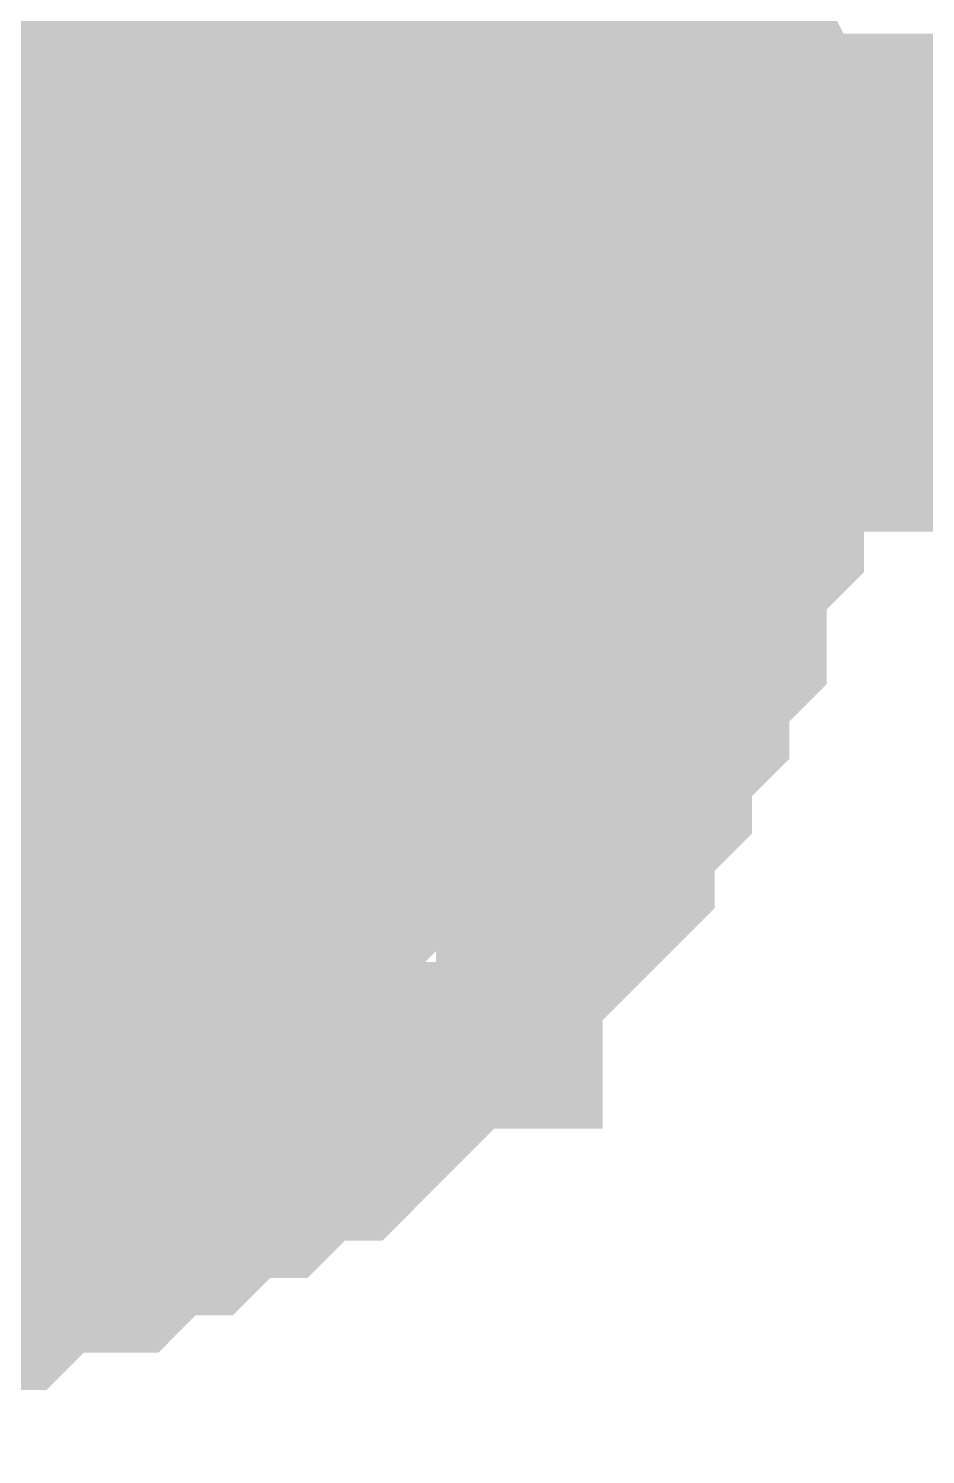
# Model space of a CAD drawing. Header units: inches. Extents: x 0 to 22.3, y 0 to 15.7.
# Drawn here: x 16.00649 to 16.02775, y 13.9714 to 14.00519 of the extents above; entities that cross this region are included whole.
import ezdxf

# ---------------------------------------------------------------- set-up
doc = ezdxf.new("R2010")
doc.units = ezdxf.units.IN
doc.header["$MEASUREMENT"] = 0
doc.layers.add('Sheet', color=255, linetype='Continuous')

msp = doc.modelspace()

# ---------------------------------------------------------------- linework, layer by layer
at = {"layer": 'Sheet'}
msp.add_lwpolyline([(15.99, 14, 0.02, 0.02, 1), (16.01, 14, 0.02, 0.02, 1)], format="xyseb", close=True, dxfattribs=at)
for points in [[(16.015969, 14.011543, 0.0118, 0.0118, 0), (16.016853, 14.010659, 0.0118, 0.0118, 0), (16.016853, 14.010659, 0.0118, 0.0118, 0), (16.017737, 14.009775, 0.0118, 0.0118, 0), (16.017737, 14.008891, 0.0118, 0.0118, 0), (16.018621, 14.008007, 0.0118, 0.0118, 0), (16.018621, 14.007123, 0.0118, 0.0118, 0), (16.019505, 14.006239, 0.0118, 0.0118, 0), (16.019505, 14.005355, 0.0118, 0.0118, 0), (16.019505, 14.004471, 0.0118, 0.0118, 0), (16.020389, 14.002703, 0.0118, 0.0118, 0), (16.020389, 14.001819, 0.0118, 0.0118, 0), (16.020389, 14.000935, 0.0118, 0.0118, 0), (16.020389, 14.000051, 0.0118, 0.0118, 0), (16.020389, 13.999167, 0.0118, 0.0118, 0)], [(16.015969, 14.011543, 0.0118, 0.0118, 0), (16.016853, 14.010659, 0.0118, 0.0118, 0), (16.016853, 14.010659, 0.0118, 0.0118, 0), (16.017737, 14.009775, 0.0118, 0.0118, 0), (16.017737, 14.008891, 0.0118, 0.0118, 0), (16.018621, 14.008007, 0.0118, 0.0118, 0), (16.018621, 14.007123, 0.0118, 0.0118, 0), (16.019505, 14.006239, 0.0118, 0.0118, 0), (16.019505, 14.005355, 0.0118, 0.0118, 0), (16.019505, 14.004471, 0.0118, 0.0118, 0), (16.020389, 14.002703, 0.0118, 0.0118, 0), (16.020389, 14.001819, 0.0118, 0.0118, 0), (16.020389, 14.000935, 0.0118, 0.0118, 0), (16.020389, 14.000051, 0.0118, 0.0118, 0), (16.020389, 13.999167, 0.0118, 0.0118, 0)], [(16.015969, 14.011543, 0.0118, 0.0118, 0), (16.016853, 14.010659, 0.0118, 0.0118, 0), (16.016853, 14.010659, 0.0118, 0.0118, 0), (16.017737, 14.009775, 0.0118, 0.0118, 0), (16.017737, 14.008891, 0.0118, 0.0118, 0), (16.018621, 14.008007, 0.0118, 0.0118, 0), (16.018621, 14.007123, 0.0118, 0.0118, 0), (16.019505, 14.006239, 0.0118, 0.0118, 0), (16.019505, 14.005355, 0.0118, 0.0118, 0), (16.019505, 14.004471, 0.0118, 0.0118, 0), (16.020389, 14.002703, 0.0118, 0.0118, 0), (16.020389, 14.001819, 0.0118, 0.0118, 0), (16.020389, 14.000935, 0.0118, 0.0118, 0), (16.020389, 14.000051, 0.0118, 0.0118, 0), (16.020389, 13.999167, 0.0118, 0.0118, 0)], [(16.015969, 14.011543, 0.0118, 0.0118, 0), (16.016853, 14.010659, 0.0118, 0.0118, 0), (16.016853, 14.010659, 0.0118, 0.0118, 0), (16.017737, 14.009775, 0.0118, 0.0118, 0), (16.017737, 14.008891, 0.0118, 0.0118, 0), (16.018621, 14.008007, 0.0118, 0.0118, 0), (16.018621, 14.007123, 0.0118, 0.0118, 0), (16.019505, 14.006239, 0.0118, 0.0118, 0), (16.019505, 14.005355, 0.0118, 0.0118, 0), (16.019505, 14.004471, 0.0118, 0.0118, 0), (16.020389, 14.002703, 0.0118, 0.0118, 0), (16.020389, 14.001819, 0.0118, 0.0118, 0), (16.020389, 14.000935, 0.0118, 0.0118, 0), (16.020389, 14.000051, 0.0118, 0.0118, 0), (16.020389, 13.999167, 0.0118, 0.0118, 0)], [(16.015969, 14.011543, 0.0118, 0.0118, 0), (16.016853, 14.010659, 0.0118, 0.0118, 0), (16.016853, 14.010659, 0.0118, 0.0118, 0), (16.017737, 14.009775, 0.0118, 0.0118, 0), (16.017737, 14.008891, 0.0118, 0.0118, 0), (16.018621, 14.008007, 0.0118, 0.0118, 0), (16.018621, 14.007123, 0.0118, 0.0118, 0), (16.019505, 14.006239, 0.0118, 0.0118, 0), (16.019505, 14.005355, 0.0118, 0.0118, 0), (16.019505, 14.004471, 0.0118, 0.0118, 0), (16.020389, 14.002703, 0.0118, 0.0118, 0), (16.020389, 14.001819, 0.0118, 0.0118, 0), (16.020389, 14.000935, 0.0118, 0.0118, 0), (16.020389, 14.000051, 0.0118, 0.0118, 0), (16.020389, 13.999167, 0.0118, 0.0118, 0)], [(16.015969, 14.011543, 0.0118, 0.0118, 0), (16.016853, 14.010659, 0.0118, 0.0118, 0), (16.016853, 14.010659, 0.0118, 0.0118, 0), (16.017737, 14.009775, 0.0118, 0.0118, 0), (16.017737, 14.008891, 0.0118, 0.0118, 0), (16.018621, 14.008007, 0.0118, 0.0118, 0), (16.018621, 14.007123, 0.0118, 0.0118, 0), (16.019505, 14.006239, 0.0118, 0.0118, 0), (16.019505, 14.005355, 0.0118, 0.0118, 0), (16.019505, 14.004471, 0.0118, 0.0118, 0), (16.020389, 14.002703, 0.0118, 0.0118, 0), (16.020389, 14.001819, 0.0118, 0.0118, 0), (16.020389, 14.000935, 0.0118, 0.0118, 0), (16.020389, 14.000051, 0.0118, 0.0118, 0), (16.020389, 13.999167, 0.0118, 0.0118, 0)], [(16.018621, 14.008007, 0.0039, 0.0039, 0), (16.018621, 14.007123, 0.0039, 0.0039, 0), (16.019505, 14.006239, 0.0039, 0.0039, 0), (16.019505, 14.005355, 0.0039, 0.0039, 0), (16.019505, 14.004471, 0.0039, 0.0039, 0), (16.020389, 14.002703, 0.0039, 0.0039, 0), (16.020389, 14.001819, 0.0039, 0.0039, 0), (16.020389, 14.000935, 0.0039, 0.0039, 0), (16.020389, 14.000051, 0.0039, 0.0039, 0), (16.020389, 13.999167, 0.0039, 0.0039, 0)], [(16.018621, 14.008007, 0.0039, 0.0039, 0), (16.018621, 14.007123, 0.0039, 0.0039, 0), (16.019505, 14.006239, 0.0039, 0.0039, 0), (16.019505, 14.005355, 0.0039, 0.0039, 0), (16.019505, 14.004471, 0.0039, 0.0039, 0), (16.020389, 14.002703, 0.0039, 0.0039, 0), (16.020389, 14.001819, 0.0039, 0.0039, 0), (16.020389, 14.000935, 0.0039, 0.0039, 0), (16.020389, 14.000051, 0.0039, 0.0039, 0), (16.020389, 13.999167, 0.0039, 0.0039, 0)], [(16.018621, 14.008007, 0.0039, 0.0039, 0), (16.018621, 14.007123, 0.0039, 0.0039, 0), (16.019505, 14.006239, 0.0039, 0.0039, 0), (16.019505, 14.005355, 0.0039, 0.0039, 0), (16.019505, 14.004471, 0.0039, 0.0039, 0), (16.020389, 14.002703, 0.0039, 0.0039, 0), (16.020389, 14.001819, 0.0039, 0.0039, 0), (16.020389, 14.000935, 0.0039, 0.0039, 0), (16.020389, 14.000051, 0.0039, 0.0039, 0), (16.020389, 13.999167, 0.0039, 0.0039, 0)], [(16.018621, 14.008007, 0.0039, 0.0039, 0), (16.018621, 14.007123, 0.0039, 0.0039, 0), (16.019505, 14.006239, 0.0039, 0.0039, 0), (16.019505, 14.005355, 0.0039, 0.0039, 0), (16.019505, 14.004471, 0.0039, 0.0039, 0), (16.020389, 14.002703, 0.0039, 0.0039, 0), (16.020389, 14.001819, 0.0039, 0.0039, 0), (16.020389, 14.000935, 0.0039, 0.0039, 0), (16.020389, 14.000051, 0.0039, 0.0039, 0), (16.020389, 13.999167, 0.0039, 0.0039, 0)], [(16.018621, 14.008007, 0.0039, 0.0039, 0), (16.018621, 14.007123, 0.0039, 0.0039, 0), (16.019505, 14.006239, 0.0039, 0.0039, 0), (16.019505, 14.005355, 0.0039, 0.0039, 0), (16.019505, 14.004471, 0.0039, 0.0039, 0), (16.020389, 14.002703, 0.0039, 0.0039, 0), (16.020389, 14.001819, 0.0039, 0.0039, 0), (16.020389, 14.000935, 0.0039, 0.0039, 0), (16.020389, 14.000051, 0.0039, 0.0039, 0), (16.020389, 13.999167, 0.0039, 0.0039, 0)], [(16.018621, 14.008007, 0.0039, 0.0039, 0), (16.018621, 14.007123, 0.0039, 0.0039, 0), (16.019505, 14.006239, 0.0039, 0.0039, 0), (16.019505, 14.005355, 0.0039, 0.0039, 0), (16.019505, 14.004471, 0.0039, 0.0039, 0), (16.020389, 14.002703, 0.0039, 0.0039, 0), (16.020389, 14.001819, 0.0039, 0.0039, 0), (16.020389, 14.000935, 0.0039, 0.0039, 0), (16.020389, 14.000051, 0.0039, 0.0039, 0), (16.020389, 13.999167, 0.0039, 0.0039, 0)], [(16.020389, 13.999167, 0.0118, 0.0118, 0), (16.020389, 13.998283, 0.0118, 0.0118, 0), (16.020389, 13.997399, 0.0118, 0.0118, 0), (16.020389, 13.995631, 0.0118, 0.0118, 0), (16.020389, 13.994747, 0.0118, 0.0118, 0), (16.019505, 13.993863, 0.0118, 0.0118, 0), (16.019505, 13.992979, 0.0118, 0.0118, 0), (16.019505, 13.992095, 0.0118, 0.0118, 0), (16.018621, 13.991211, 0.0118, 0.0118, 0), (16.018621, 13.990327, 0.0118, 0.0118, 0), (16.017737, 13.989443, 0.0118, 0.0118, 0), (16.017737, 13.988559, 0.0118, 0.0118, 0), (16.016853, 13.987675, 0.0118, 0.0118, 0), (16.016853, 13.986791, 0.0118, 0.0118, 0), (16.015969, 13.985907, 0.0118, 0.0118, 0), (16.015085, 13.985023, 0.0118, 0.0118, 0), (16.014201, 13.985023, 0.0118, 0.0118, 0), (16.014201, 13.984139, 0.0118, 0.0118, 0), (16.013317, 13.983255, 0.0118, 0.0118, 0), (16.012433, 13.98237, 0.0118, 0.0118, 0), (16.011549, 13.98237, 0.0118, 0.0118, 0), (16.010664, 13.981486, 0.0118, 0.0118, 0), (16.00978, 13.981486, 0.0118, 0.0118, 0), (16.008896, 13.980602, 0.0118, 0.0118, 0), (16.008012, 13.980602, 0.0118, 0.0118, 0), (16.007128, 13.979718, 0.0118, 0.0118, 0), (16.006244, 13.979718, 0.0118, 0.0118, 0), (16.00536, 13.979718, 0.0118, 0.0118, 0), (16.004476, 13.978834, 0.0118, 0.0118, 0), (16.003592, 13.978834, 0.0118, 0.0118, 0), (16.001824, 13.978834, 0.0118, 0.0118, 0), (16.00094, 13.978834, 0.0118, 0.0118, 0), (16.000056, 13.978834, 0.0118, 0.0118, 0)], [(16.300642, 13.699488, 0.0118, 0.0118, 0), (16.300642, 13.999167, 0.0118, 0.0118, 0), (16.000056, 13.999167, 0.0118, 0.0118, 0)], [(16.020389, 13.999167, 0.0118, 0.0118, 0), (16.020389, 13.998283, 0.0118, 0.0118, 0), (16.020389, 13.997399, 0.0118, 0.0118, 0), (16.020389, 13.995631, 0.0118, 0.0118, 0), (16.020389, 13.994747, 0.0118, 0.0118, 0), (16.019505, 13.993863, 0.0118, 0.0118, 0), (16.019505, 13.992979, 0.0118, 0.0118, 0), (16.019505, 13.992095, 0.0118, 0.0118, 0), (16.018621, 13.991211, 0.0118, 0.0118, 0), (16.018621, 13.990327, 0.0118, 0.0118, 0), (16.017737, 13.989443, 0.0118, 0.0118, 0), (16.017737, 13.988559, 0.0118, 0.0118, 0), (16.016853, 13.987675, 0.0118, 0.0118, 0), (16.016853, 13.986791, 0.0118, 0.0118, 0), (16.015969, 13.985907, 0.0118, 0.0118, 0), (16.015085, 13.985023, 0.0118, 0.0118, 0), (16.014201, 13.985023, 0.0118, 0.0118, 0), (16.014201, 13.984139, 0.0118, 0.0118, 0), (16.013317, 13.983255, 0.0118, 0.0118, 0), (16.012433, 13.98237, 0.0118, 0.0118, 0), (16.011549, 13.98237, 0.0118, 0.0118, 0), (16.010664, 13.981486, 0.0118, 0.0118, 0), (16.00978, 13.981486, 0.0118, 0.0118, 0), (16.008896, 13.980602, 0.0118, 0.0118, 0), (16.008012, 13.980602, 0.0118, 0.0118, 0), (16.007128, 13.979718, 0.0118, 0.0118, 0), (16.006244, 13.979718, 0.0118, 0.0118, 0), (16.00536, 13.979718, 0.0118, 0.0118, 0), (16.004476, 13.978834, 0.0118, 0.0118, 0), (16.003592, 13.978834, 0.0118, 0.0118, 0), (16.001824, 13.978834, 0.0118, 0.0118, 0), (16.00094, 13.978834, 0.0118, 0.0118, 0), (16.000056, 13.978834, 0.0118, 0.0118, 0)], [(16.020389, 13.999167, 0.0118, 0.0118, 0), (16.020389, 13.998283, 0.0118, 0.0118, 0), (16.020389, 13.997399, 0.0118, 0.0118, 0), (16.020389, 13.995631, 0.0118, 0.0118, 0), (16.020389, 13.994747, 0.0118, 0.0118, 0), (16.019505, 13.993863, 0.0118, 0.0118, 0), (16.019505, 13.992979, 0.0118, 0.0118, 0), (16.019505, 13.992095, 0.0118, 0.0118, 0), (16.018621, 13.991211, 0.0118, 0.0118, 0), (16.018621, 13.990327, 0.0118, 0.0118, 0), (16.017737, 13.989443, 0.0118, 0.0118, 0), (16.017737, 13.988559, 0.0118, 0.0118, 0), (16.016853, 13.987675, 0.0118, 0.0118, 0), (16.016853, 13.986791, 0.0118, 0.0118, 0), (16.015969, 13.985907, 0.0118, 0.0118, 0), (16.015085, 13.985023, 0.0118, 0.0118, 0), (16.014201, 13.985023, 0.0118, 0.0118, 0), (16.014201, 13.984139, 0.0118, 0.0118, 0), (16.013317, 13.983255, 0.0118, 0.0118, 0), (16.012433, 13.98237, 0.0118, 0.0118, 0), (16.011549, 13.98237, 0.0118, 0.0118, 0), (16.010664, 13.981486, 0.0118, 0.0118, 0), (16.00978, 13.981486, 0.0118, 0.0118, 0), (16.008896, 13.980602, 0.0118, 0.0118, 0), (16.008012, 13.980602, 0.0118, 0.0118, 0), (16.007128, 13.979718, 0.0118, 0.0118, 0), (16.006244, 13.979718, 0.0118, 0.0118, 0), (16.00536, 13.979718, 0.0118, 0.0118, 0), (16.004476, 13.978834, 0.0118, 0.0118, 0), (16.003592, 13.978834, 0.0118, 0.0118, 0), (16.001824, 13.978834, 0.0118, 0.0118, 0), (16.00094, 13.978834, 0.0118, 0.0118, 0), (16.000056, 13.978834, 0.0118, 0.0118, 0)], [(16.020389, 13.999167, 0.0118, 0.0118, 0), (16.020389, 13.998283, 0.0118, 0.0118, 0), (16.020389, 13.997399, 0.0118, 0.0118, 0), (16.020389, 13.995631, 0.0118, 0.0118, 0), (16.020389, 13.994747, 0.0118, 0.0118, 0), (16.019505, 13.993863, 0.0118, 0.0118, 0), (16.019505, 13.992979, 0.0118, 0.0118, 0), (16.019505, 13.992095, 0.0118, 0.0118, 0), (16.018621, 13.991211, 0.0118, 0.0118, 0), (16.018621, 13.990327, 0.0118, 0.0118, 0), (16.017737, 13.989443, 0.0118, 0.0118, 0), (16.017737, 13.988559, 0.0118, 0.0118, 0), (16.016853, 13.987675, 0.0118, 0.0118, 0), (16.016853, 13.986791, 0.0118, 0.0118, 0), (16.015969, 13.985907, 0.0118, 0.0118, 0), (16.015085, 13.985023, 0.0118, 0.0118, 0), (16.014201, 13.985023, 0.0118, 0.0118, 0), (16.014201, 13.984139, 0.0118, 0.0118, 0), (16.013317, 13.983255, 0.0118, 0.0118, 0), (16.012433, 13.98237, 0.0118, 0.0118, 0), (16.011549, 13.98237, 0.0118, 0.0118, 0), (16.010664, 13.981486, 0.0118, 0.0118, 0), (16.00978, 13.981486, 0.0118, 0.0118, 0), (16.008896, 13.980602, 0.0118, 0.0118, 0), (16.008012, 13.980602, 0.0118, 0.0118, 0), (16.007128, 13.979718, 0.0118, 0.0118, 0), (16.006244, 13.979718, 0.0118, 0.0118, 0), (16.00536, 13.979718, 0.0118, 0.0118, 0), (16.004476, 13.978834, 0.0118, 0.0118, 0), (16.003592, 13.978834, 0.0118, 0.0118, 0), (16.001824, 13.978834, 0.0118, 0.0118, 0), (16.00094, 13.978834, 0.0118, 0.0118, 0), (16.000056, 13.978834, 0.0118, 0.0118, 0)], [(16.020389, 13.999167, 0.0118, 0.0118, 0), (16.020389, 13.998283, 0.0118, 0.0118, 0), (16.020389, 13.997399, 0.0118, 0.0118, 0), (16.020389, 13.995631, 0.0118, 0.0118, 0), (16.020389, 13.994747, 0.0118, 0.0118, 0), (16.019505, 13.993863, 0.0118, 0.0118, 0), (16.019505, 13.992979, 0.0118, 0.0118, 0), (16.019505, 13.992095, 0.0118, 0.0118, 0), (16.018621, 13.991211, 0.0118, 0.0118, 0), (16.018621, 13.990327, 0.0118, 0.0118, 0), (16.017737, 13.989443, 0.0118, 0.0118, 0), (16.017737, 13.988559, 0.0118, 0.0118, 0), (16.016853, 13.987675, 0.0118, 0.0118, 0), (16.016853, 13.986791, 0.0118, 0.0118, 0), (16.015969, 13.985907, 0.0118, 0.0118, 0), (16.015085, 13.985023, 0.0118, 0.0118, 0), (16.014201, 13.985023, 0.0118, 0.0118, 0), (16.014201, 13.984139, 0.0118, 0.0118, 0), (16.013317, 13.983255, 0.0118, 0.0118, 0), (16.012433, 13.98237, 0.0118, 0.0118, 0), (16.011549, 13.98237, 0.0118, 0.0118, 0), (16.010664, 13.981486, 0.0118, 0.0118, 0), (16.00978, 13.981486, 0.0118, 0.0118, 0), (16.008896, 13.980602, 0.0118, 0.0118, 0), (16.008012, 13.980602, 0.0118, 0.0118, 0), (16.007128, 13.979718, 0.0118, 0.0118, 0), (16.006244, 13.979718, 0.0118, 0.0118, 0), (16.00536, 13.979718, 0.0118, 0.0118, 0), (16.004476, 13.978834, 0.0118, 0.0118, 0), (16.003592, 13.978834, 0.0118, 0.0118, 0), (16.001824, 13.978834, 0.0118, 0.0118, 0), (16.00094, 13.978834, 0.0118, 0.0118, 0), (16.000056, 13.978834, 0.0118, 0.0118, 0)], [(16.020389, 13.999167, 0.0118, 0.0118, 0), (16.020389, 13.998283, 0.0118, 0.0118, 0), (16.020389, 13.997399, 0.0118, 0.0118, 0), (16.020389, 13.995631, 0.0118, 0.0118, 0), (16.020389, 13.994747, 0.0118, 0.0118, 0), (16.019505, 13.993863, 0.0118, 0.0118, 0), (16.019505, 13.992979, 0.0118, 0.0118, 0), (16.019505, 13.992095, 0.0118, 0.0118, 0), (16.018621, 13.991211, 0.0118, 0.0118, 0), (16.018621, 13.990327, 0.0118, 0.0118, 0), (16.017737, 13.989443, 0.0118, 0.0118, 0), (16.017737, 13.988559, 0.0118, 0.0118, 0), (16.016853, 13.987675, 0.0118, 0.0118, 0), (16.016853, 13.986791, 0.0118, 0.0118, 0), (16.015969, 13.985907, 0.0118, 0.0118, 0), (16.015085, 13.985023, 0.0118, 0.0118, 0), (16.014201, 13.985023, 0.0118, 0.0118, 0), (16.014201, 13.984139, 0.0118, 0.0118, 0), (16.013317, 13.983255, 0.0118, 0.0118, 0), (16.012433, 13.98237, 0.0118, 0.0118, 0), (16.011549, 13.98237, 0.0118, 0.0118, 0), (16.010664, 13.981486, 0.0118, 0.0118, 0), (16.00978, 13.981486, 0.0118, 0.0118, 0), (16.008896, 13.980602, 0.0118, 0.0118, 0), (16.008012, 13.980602, 0.0118, 0.0118, 0), (16.007128, 13.979718, 0.0118, 0.0118, 0), (16.006244, 13.979718, 0.0118, 0.0118, 0), (16.00536, 13.979718, 0.0118, 0.0118, 0), (16.004476, 13.978834, 0.0118, 0.0118, 0), (16.003592, 13.978834, 0.0118, 0.0118, 0), (16.001824, 13.978834, 0.0118, 0.0118, 0), (16.00094, 13.978834, 0.0118, 0.0118, 0), (16.000056, 13.978834, 0.0118, 0.0118, 0)], [(16.020389, 13.999167, 0.0118, 0.0118, 0), (16.020389, 13.999167, 0.0118, 0.0118, 0), (16.020389, 13.999167, 0.0118, 0.0118, 0), (16.020389, 13.999167, 0.0118, 0.0118, 0), (16.020389, 13.999167, 0.0118, 0.0118, 0), (16.020389, 13.999167, 0.0118, 0.0118, 0), (16.020389, 13.999167, 0.0118, 0.0118, 0), (16.020389, 13.999167, 0.0118, 0.0118, 0), (16.020389, 13.999167, 0.0118, 0.0118, 0), (16.020389, 13.999167, 0.0118, 0.0118, 0), (16.020389, 13.999167, 0.0118, 0.0118, 0), (16.020389, 13.999167, 0.0118, 0.0118, 0), (16.020389, 13.999167, 0.0118, 0.0118, 0), (16.020389, 13.999167, 0.0118, 0.0118, 0), (16.020389, 13.999167, 0.0118, 0.0118, 0), (16.020389, 13.999167, 0.0118, 0.0118, 0), (16.020389, 13.999167, 0.0118, 0.0118, 0), (16.020389, 13.999167, 0.0118, 0.0118, 0), (16.020389, 13.999167, 0.0118, 0.0118, 0), (16.020389, 13.999167, 0.0118, 0.0118, 0), (16.020389, 13.999167, 0.0118, 0.0118, 0), (16.020389, 13.999167, 0.0118, 0.0118, 0), (16.020389, 13.999167, 0.0118, 0.0118, 0), (16.020389, 13.999167, 0.0118, 0.0118, 0), (16.020389, 13.999167, 0.0118, 0.0118, 0), (16.020389, 13.999167, 0.0118, 0.0118, 0), (16.020389, 13.999167, 0.0118, 0.0118, 0), (16.020389, 13.999167, 0.0118, 0.0118, 0), (16.020389, 13.999167, 0.0118, 0.0118, 0), (16.020389, 13.999167, 0.0118, 0.0118, 0), (16.020389, 13.999167, 0.0118, 0.0118, 0), (16.020389, 13.999167, 0.0118, 0.0118, 0), (16.020389, 13.999167, 0.0118, 0.0118, 0)], [(16.020389, 13.999167, 0.0118, 0.0118, 0), (16.020389, 13.999167, 0.0118, 0.0118, 0)], [(16.020389, 13.999167, 0.0118, 0.0118, 0), (16.020389, 13.999167, 0.0118, 0.0118, 0), (16.020389, 13.999167, 0.0118, 0.0118, 0), (16.020389, 13.999167, 0.0118, 0.0118, 0), (16.020389, 13.999167, 0.0118, 0.0118, 0), (16.020389, 13.999167, 0.0118, 0.0118, 0), (16.020389, 13.999167, 0.0118, 0.0118, 0), (16.020389, 13.999167, 0.0118, 0.0118, 0), (16.020389, 13.999167, 0.0118, 0.0118, 0), (16.020389, 13.999167, 0.0118, 0.0118, 0), (16.020389, 13.999167, 0.0118, 0.0118, 0), (16.020389, 13.999167, 0.0118, 0.0118, 0), (16.020389, 13.999167, 0.0118, 0.0118, 0), (16.020389, 13.999167, 0.0118, 0.0118, 0), (16.020389, 13.999167, 0.0118, 0.0118, 0), (16.020389, 13.999167, 0.0118, 0.0118, 0), (16.020389, 13.999167, 0.0118, 0.0118, 0), (16.020389, 13.999167, 0.0118, 0.0118, 0), (16.020389, 13.999167, 0.0118, 0.0118, 0), (16.020389, 13.999167, 0.0118, 0.0118, 0), (16.020389, 13.999167, 0.0118, 0.0118, 0), (16.020389, 13.999167, 0.0118, 0.0118, 0), (16.020389, 13.999167, 0.0118, 0.0118, 0), (16.020389, 13.999167, 0.0118, 0.0118, 0), (16.020389, 13.999167, 0.0118, 0.0118, 0), (16.020389, 13.999167, 0.0118, 0.0118, 0), (16.020389, 13.999167, 0.0118, 0.0118, 0), (16.020389, 13.999167, 0.0118, 0.0118, 0), (16.020389, 13.999167, 0.0118, 0.0118, 0), (16.020389, 13.999167, 0.0118, 0.0118, 0), (16.020389, 13.999167, 0.0118, 0.0118, 0), (16.020389, 13.999167, 0.0118, 0.0118, 0), (16.020389, 13.999167, 0.0118, 0.0118, 0)], [(16.020389, 13.999167, 0.0118, 0.0118, 0), (16.020389, 13.999167, 0.0118, 0.0118, 0)], [(16.020389, 13.999167, 0.0118, 0.0118, 0), (16.020389, 13.999167, 0.0118, 0.0118, 0), (16.020389, 13.999167, 0.0118, 0.0118, 0), (16.020389, 13.999167, 0.0118, 0.0118, 0), (16.020389, 13.999167, 0.0118, 0.0118, 0), (16.020389, 13.999167, 0.0118, 0.0118, 0), (16.020389, 13.999167, 0.0118, 0.0118, 0), (16.020389, 13.999167, 0.0118, 0.0118, 0), (16.020389, 13.999167, 0.0118, 0.0118, 0), (16.020389, 13.999167, 0.0118, 0.0118, 0), (16.020389, 13.999167, 0.0118, 0.0118, 0), (16.020389, 13.999167, 0.0118, 0.0118, 0), (16.020389, 13.999167, 0.0118, 0.0118, 0), (16.020389, 13.999167, 0.0118, 0.0118, 0), (16.020389, 13.999167, 0.0118, 0.0118, 0), (16.020389, 13.999167, 0.0118, 0.0118, 0), (16.020389, 13.999167, 0.0118, 0.0118, 0), (16.020389, 13.999167, 0.0118, 0.0118, 0), (16.020389, 13.999167, 0.0118, 0.0118, 0), (16.020389, 13.999167, 0.0118, 0.0118, 0), (16.020389, 13.999167, 0.0118, 0.0118, 0), (16.020389, 13.999167, 0.0118, 0.0118, 0), (16.020389, 13.999167, 0.0118, 0.0118, 0), (16.020389, 13.999167, 0.0118, 0.0118, 0), (16.020389, 13.999167, 0.0118, 0.0118, 0), (16.020389, 13.999167, 0.0118, 0.0118, 0), (16.020389, 13.999167, 0.0118, 0.0118, 0), (16.020389, 13.999167, 0.0118, 0.0118, 0), (16.020389, 13.999167, 0.0118, 0.0118, 0), (16.020389, 13.999167, 0.0118, 0.0118, 0), (16.020389, 13.999167, 0.0118, 0.0118, 0), (16.020389, 13.999167, 0.0118, 0.0118, 0), (16.020389, 13.999167, 0.0118, 0.0118, 0)], [(16.020389, 13.999167, 0.0118, 0.0118, 0), (16.020389, 13.999167, 0.0118, 0.0118, 0)], [(16.020389, 13.999167, 0.0118, 0.0118, 0), (16.020389, 13.999167, 0.0118, 0.0118, 0), (16.020389, 13.999167, 0.0118, 0.0118, 0), (16.020389, 13.999167, 0.0118, 0.0118, 0), (16.020389, 13.999167, 0.0118, 0.0118, 0), (16.020389, 13.999167, 0.0118, 0.0118, 0), (16.020389, 13.999167, 0.0118, 0.0118, 0), (16.020389, 13.999167, 0.0118, 0.0118, 0), (16.020389, 13.999167, 0.0118, 0.0118, 0), (16.020389, 13.999167, 0.0118, 0.0118, 0), (16.020389, 13.999167, 0.0118, 0.0118, 0), (16.020389, 13.999167, 0.0118, 0.0118, 0), (16.020389, 13.999167, 0.0118, 0.0118, 0), (16.020389, 13.999167, 0.0118, 0.0118, 0), (16.020389, 13.999167, 0.0118, 0.0118, 0), (16.020389, 13.999167, 0.0118, 0.0118, 0), (16.020389, 13.999167, 0.0118, 0.0118, 0), (16.020389, 13.999167, 0.0118, 0.0118, 0), (16.020389, 13.999167, 0.0118, 0.0118, 0), (16.020389, 13.999167, 0.0118, 0.0118, 0), (16.020389, 13.999167, 0.0118, 0.0118, 0), (16.020389, 13.999167, 0.0118, 0.0118, 0), (16.020389, 13.999167, 0.0118, 0.0118, 0), (16.020389, 13.999167, 0.0118, 0.0118, 0), (16.020389, 13.999167, 0.0118, 0.0118, 0), (16.020389, 13.999167, 0.0118, 0.0118, 0), (16.020389, 13.999167, 0.0118, 0.0118, 0), (16.020389, 13.999167, 0.0118, 0.0118, 0), (16.020389, 13.999167, 0.0118, 0.0118, 0), (16.020389, 13.999167, 0.0118, 0.0118, 0), (16.020389, 13.999167, 0.0118, 0.0118, 0), (16.020389, 13.999167, 0.0118, 0.0118, 0), (16.020389, 13.999167, 0.0118, 0.0118, 0)], [(16.020389, 13.999167, 0.0118, 0.0118, 0), (16.020389, 13.999167, 0.0118, 0.0118, 0)], [(16.020389, 13.999167, 0.0118, 0.0118, 0), (16.020389, 13.999167, 0.0118, 0.0118, 0), (16.020389, 13.999167, 0.0118, 0.0118, 0), (16.020389, 13.999167, 0.0118, 0.0118, 0), (16.020389, 13.999167, 0.0118, 0.0118, 0), (16.020389, 13.999167, 0.0118, 0.0118, 0), (16.020389, 13.999167, 0.0118, 0.0118, 0), (16.020389, 13.999167, 0.0118, 0.0118, 0), (16.020389, 13.999167, 0.0118, 0.0118, 0), (16.020389, 13.999167, 0.0118, 0.0118, 0), (16.020389, 13.999167, 0.0118, 0.0118, 0), (16.020389, 13.999167, 0.0118, 0.0118, 0), (16.020389, 13.999167, 0.0118, 0.0118, 0), (16.020389, 13.999167, 0.0118, 0.0118, 0), (16.020389, 13.999167, 0.0118, 0.0118, 0), (16.020389, 13.999167, 0.0118, 0.0118, 0), (16.020389, 13.999167, 0.0118, 0.0118, 0), (16.020389, 13.999167, 0.0118, 0.0118, 0), (16.020389, 13.999167, 0.0118, 0.0118, 0), (16.020389, 13.999167, 0.0118, 0.0118, 0), (16.020389, 13.999167, 0.0118, 0.0118, 0), (16.020389, 13.999167, 0.0118, 0.0118, 0), (16.020389, 13.999167, 0.0118, 0.0118, 0), (16.020389, 13.999167, 0.0118, 0.0118, 0), (16.020389, 13.999167, 0.0118, 0.0118, 0), (16.020389, 13.999167, 0.0118, 0.0118, 0), (16.020389, 13.999167, 0.0118, 0.0118, 0), (16.020389, 13.999167, 0.0118, 0.0118, 0), (16.020389, 13.999167, 0.0118, 0.0118, 0), (16.020389, 13.999167, 0.0118, 0.0118, 0), (16.020389, 13.999167, 0.0118, 0.0118, 0), (16.020389, 13.999167, 0.0118, 0.0118, 0), (16.020389, 13.999167, 0.0118, 0.0118, 0)], [(16.020389, 13.999167, 0.0118, 0.0118, 0), (16.020389, 13.999167, 0.0118, 0.0118, 0)], [(16.020389, 13.999167, 0.0118, 0.0118, 0), (16.020389, 13.999167, 0.0118, 0.0118, 0), (16.020389, 13.999167, 0.0118, 0.0118, 0), (16.020389, 13.999167, 0.0118, 0.0118, 0), (16.020389, 13.999167, 0.0118, 0.0118, 0), (16.020389, 13.999167, 0.0118, 0.0118, 0), (16.020389, 13.999167, 0.0118, 0.0118, 0), (16.020389, 13.999167, 0.0118, 0.0118, 0), (16.020389, 13.999167, 0.0118, 0.0118, 0), (16.020389, 13.999167, 0.0118, 0.0118, 0), (16.020389, 13.999167, 0.0118, 0.0118, 0), (16.020389, 13.999167, 0.0118, 0.0118, 0), (16.020389, 13.999167, 0.0118, 0.0118, 0), (16.020389, 13.999167, 0.0118, 0.0118, 0), (16.020389, 13.999167, 0.0118, 0.0118, 0), (16.020389, 13.999167, 0.0118, 0.0118, 0), (16.020389, 13.999167, 0.0118, 0.0118, 0), (16.020389, 13.999167, 0.0118, 0.0118, 0), (16.020389, 13.999167, 0.0118, 0.0118, 0), (16.020389, 13.999167, 0.0118, 0.0118, 0), (16.020389, 13.999167, 0.0118, 0.0118, 0), (16.020389, 13.999167, 0.0118, 0.0118, 0), (16.020389, 13.999167, 0.0118, 0.0118, 0), (16.020389, 13.999167, 0.0118, 0.0118, 0), (16.020389, 13.999167, 0.0118, 0.0118, 0), (16.020389, 13.999167, 0.0118, 0.0118, 0), (16.020389, 13.999167, 0.0118, 0.0118, 0), (16.020389, 13.999167, 0.0118, 0.0118, 0), (16.020389, 13.999167, 0.0118, 0.0118, 0), (16.020389, 13.999167, 0.0118, 0.0118, 0), (16.020389, 13.999167, 0.0118, 0.0118, 0), (16.020389, 13.999167, 0.0118, 0.0118, 0), (16.020389, 13.999167, 0.0118, 0.0118, 0)], [(16.020389, 13.999167, 0.0118, 0.0118, 0), (16.020389, 13.999167, 0.0118, 0.0118, 0)], [(16.020389, 13.999167, 0.0039, 0.0039, 0), (16.020389, 13.998283, 0.0039, 0.0039, 0), (16.020389, 13.997399, 0.0039, 0.0039, 0), (16.020389, 13.995631, 0.0039, 0.0039, 0), (16.020389, 13.994747, 0.0039, 0.0039, 0), (16.019505, 13.993863, 0.0039, 0.0039, 0), (16.019505, 13.992979, 0.0039, 0.0039, 0), (16.019505, 13.992095, 0.0039, 0.0039, 0), (16.018621, 13.991211, 0.0039, 0.0039, 0), (16.018621, 13.990327, 0.0039, 0.0039, 0), (16.017737, 13.989443, 0.0039, 0.0039, 0), (16.017737, 13.988559, 0.0039, 0.0039, 0), (16.016853, 13.987675, 0.0039, 0.0039, 0), (16.016853, 13.986791, 0.0039, 0.0039, 0), (16.015969, 13.985907, 0.0039, 0.0039, 0), (16.015085, 13.985023, 0.0039, 0.0039, 0), (16.014201, 13.985023, 0.0039, 0.0039, 0), (16.014201, 13.984139, 0.0039, 0.0039, 0), (16.013317, 13.983255, 0.0039, 0.0039, 0), (16.012433, 13.98237, 0.0039, 0.0039, 0), (16.011549, 13.98237, 0.0039, 0.0039, 0), (16.010664, 13.981486, 0.0039, 0.0039, 0), (16.00978, 13.981486, 0.0039, 0.0039, 0), (16.008896, 13.980602, 0.0039, 0.0039, 0), (16.008012, 13.980602, 0.0039, 0.0039, 0), (16.007128, 13.979718, 0.0039, 0.0039, 0), (16.006244, 13.979718, 0.0039, 0.0039, 0), (16.00536, 13.979718, 0.0039, 0.0039, 0), (16.004476, 13.978834, 0.0039, 0.0039, 0)], [(16.020389, 13.999167, 0.0039, 0.0039, 0), (16.020389, 13.998283, 0.0039, 0.0039, 0), (16.020389, 13.997399, 0.0039, 0.0039, 0), (16.020389, 13.995631, 0.0039, 0.0039, 0), (16.020389, 13.994747, 0.0039, 0.0039, 0), (16.019505, 13.993863, 0.0039, 0.0039, 0), (16.019505, 13.992979, 0.0039, 0.0039, 0), (16.019505, 13.992095, 0.0039, 0.0039, 0), (16.018621, 13.991211, 0.0039, 0.0039, 0), (16.018621, 13.990327, 0.0039, 0.0039, 0), (16.017737, 13.989443, 0.0039, 0.0039, 0), (16.017737, 13.988559, 0.0039, 0.0039, 0), (16.016853, 13.987675, 0.0039, 0.0039, 0), (16.016853, 13.986791, 0.0039, 0.0039, 0), (16.015969, 13.985907, 0.0039, 0.0039, 0), (16.015085, 13.985023, 0.0039, 0.0039, 0), (16.014201, 13.985023, 0.0039, 0.0039, 0), (16.014201, 13.984139, 0.0039, 0.0039, 0), (16.013317, 13.983255, 0.0039, 0.0039, 0), (16.012433, 13.98237, 0.0039, 0.0039, 0), (16.011549, 13.98237, 0.0039, 0.0039, 0), (16.010664, 13.981486, 0.0039, 0.0039, 0), (16.00978, 13.981486, 0.0039, 0.0039, 0), (16.008896, 13.980602, 0.0039, 0.0039, 0), (16.008012, 13.980602, 0.0039, 0.0039, 0), (16.007128, 13.979718, 0.0039, 0.0039, 0), (16.006244, 13.979718, 0.0039, 0.0039, 0), (16.00536, 13.979718, 0.0039, 0.0039, 0), (16.004476, 13.978834, 0.0039, 0.0039, 0)], [(16.020389, 13.999167, 0.0039, 0.0039, 0), (16.020389, 13.998283, 0.0039, 0.0039, 0), (16.020389, 13.997399, 0.0039, 0.0039, 0), (16.020389, 13.995631, 0.0039, 0.0039, 0), (16.020389, 13.994747, 0.0039, 0.0039, 0), (16.019505, 13.993863, 0.0039, 0.0039, 0), (16.019505, 13.992979, 0.0039, 0.0039, 0), (16.019505, 13.992095, 0.0039, 0.0039, 0), (16.018621, 13.991211, 0.0039, 0.0039, 0), (16.018621, 13.990327, 0.0039, 0.0039, 0), (16.017737, 13.989443, 0.0039, 0.0039, 0), (16.017737, 13.988559, 0.0039, 0.0039, 0), (16.016853, 13.987675, 0.0039, 0.0039, 0), (16.016853, 13.986791, 0.0039, 0.0039, 0), (16.015969, 13.985907, 0.0039, 0.0039, 0), (16.015085, 13.985023, 0.0039, 0.0039, 0), (16.014201, 13.985023, 0.0039, 0.0039, 0), (16.014201, 13.984139, 0.0039, 0.0039, 0), (16.013317, 13.983255, 0.0039, 0.0039, 0), (16.012433, 13.98237, 0.0039, 0.0039, 0), (16.011549, 13.98237, 0.0039, 0.0039, 0), (16.010664, 13.981486, 0.0039, 0.0039, 0), (16.00978, 13.981486, 0.0039, 0.0039, 0), (16.008896, 13.980602, 0.0039, 0.0039, 0), (16.008012, 13.980602, 0.0039, 0.0039, 0), (16.007128, 13.979718, 0.0039, 0.0039, 0), (16.006244, 13.979718, 0.0039, 0.0039, 0), (16.00536, 13.979718, 0.0039, 0.0039, 0), (16.004476, 13.978834, 0.0039, 0.0039, 0)], [(16.020389, 13.999167, 0.0039, 0.0039, 0), (16.020389, 13.998283, 0.0039, 0.0039, 0), (16.020389, 13.997399, 0.0039, 0.0039, 0), (16.020389, 13.995631, 0.0039, 0.0039, 0), (16.020389, 13.994747, 0.0039, 0.0039, 0), (16.019505, 13.993863, 0.0039, 0.0039, 0), (16.019505, 13.992979, 0.0039, 0.0039, 0), (16.019505, 13.992095, 0.0039, 0.0039, 0), (16.018621, 13.991211, 0.0039, 0.0039, 0), (16.018621, 13.990327, 0.0039, 0.0039, 0), (16.017737, 13.989443, 0.0039, 0.0039, 0), (16.017737, 13.988559, 0.0039, 0.0039, 0), (16.016853, 13.987675, 0.0039, 0.0039, 0), (16.016853, 13.986791, 0.0039, 0.0039, 0), (16.015969, 13.985907, 0.0039, 0.0039, 0), (16.015085, 13.985023, 0.0039, 0.0039, 0), (16.014201, 13.985023, 0.0039, 0.0039, 0), (16.014201, 13.984139, 0.0039, 0.0039, 0), (16.013317, 13.983255, 0.0039, 0.0039, 0), (16.012433, 13.98237, 0.0039, 0.0039, 0), (16.011549, 13.98237, 0.0039, 0.0039, 0), (16.010664, 13.981486, 0.0039, 0.0039, 0), (16.00978, 13.981486, 0.0039, 0.0039, 0), (16.008896, 13.980602, 0.0039, 0.0039, 0), (16.008012, 13.980602, 0.0039, 0.0039, 0), (16.007128, 13.979718, 0.0039, 0.0039, 0), (16.006244, 13.979718, 0.0039, 0.0039, 0), (16.00536, 13.979718, 0.0039, 0.0039, 0), (16.004476, 13.978834, 0.0039, 0.0039, 0)], [(16.020389, 13.999167, 0.0039, 0.0039, 0), (16.020389, 13.998283, 0.0039, 0.0039, 0), (16.020389, 13.997399, 0.0039, 0.0039, 0), (16.020389, 13.995631, 0.0039, 0.0039, 0), (16.020389, 13.994747, 0.0039, 0.0039, 0), (16.019505, 13.993863, 0.0039, 0.0039, 0), (16.019505, 13.992979, 0.0039, 0.0039, 0), (16.019505, 13.992095, 0.0039, 0.0039, 0), (16.018621, 13.991211, 0.0039, 0.0039, 0), (16.018621, 13.990327, 0.0039, 0.0039, 0), (16.017737, 13.989443, 0.0039, 0.0039, 0), (16.017737, 13.988559, 0.0039, 0.0039, 0), (16.016853, 13.987675, 0.0039, 0.0039, 0), (16.016853, 13.986791, 0.0039, 0.0039, 0), (16.015969, 13.985907, 0.0039, 0.0039, 0), (16.015085, 13.985023, 0.0039, 0.0039, 0), (16.014201, 13.985023, 0.0039, 0.0039, 0), (16.014201, 13.984139, 0.0039, 0.0039, 0), (16.013317, 13.983255, 0.0039, 0.0039, 0), (16.012433, 13.98237, 0.0039, 0.0039, 0), (16.011549, 13.98237, 0.0039, 0.0039, 0), (16.010664, 13.981486, 0.0039, 0.0039, 0), (16.00978, 13.981486, 0.0039, 0.0039, 0), (16.008896, 13.980602, 0.0039, 0.0039, 0), (16.008012, 13.980602, 0.0039, 0.0039, 0), (16.007128, 13.979718, 0.0039, 0.0039, 0), (16.006244, 13.979718, 0.0039, 0.0039, 0), (16.00536, 13.979718, 0.0039, 0.0039, 0), (16.004476, 13.978834, 0.0039, 0.0039, 0)], [(16.020389, 13.999167, 0.0039, 0.0039, 0), (16.020389, 13.998283, 0.0039, 0.0039, 0), (16.020389, 13.997399, 0.0039, 0.0039, 0), (16.020389, 13.995631, 0.0039, 0.0039, 0), (16.020389, 13.994747, 0.0039, 0.0039, 0), (16.019505, 13.993863, 0.0039, 0.0039, 0), (16.019505, 13.992979, 0.0039, 0.0039, 0), (16.019505, 13.992095, 0.0039, 0.0039, 0), (16.018621, 13.991211, 0.0039, 0.0039, 0), (16.018621, 13.990327, 0.0039, 0.0039, 0), (16.017737, 13.989443, 0.0039, 0.0039, 0), (16.017737, 13.988559, 0.0039, 0.0039, 0), (16.016853, 13.987675, 0.0039, 0.0039, 0), (16.016853, 13.986791, 0.0039, 0.0039, 0), (16.015969, 13.985907, 0.0039, 0.0039, 0), (16.015085, 13.985023, 0.0039, 0.0039, 0), (16.014201, 13.985023, 0.0039, 0.0039, 0), (16.014201, 13.984139, 0.0039, 0.0039, 0), (16.013317, 13.983255, 0.0039, 0.0039, 0), (16.012433, 13.98237, 0.0039, 0.0039, 0), (16.011549, 13.98237, 0.0039, 0.0039, 0), (16.010664, 13.981486, 0.0039, 0.0039, 0), (16.00978, 13.981486, 0.0039, 0.0039, 0), (16.008896, 13.980602, 0.0039, 0.0039, 0), (16.008012, 13.980602, 0.0039, 0.0039, 0), (16.007128, 13.979718, 0.0039, 0.0039, 0), (16.006244, 13.979718, 0.0039, 0.0039, 0), (16.00536, 13.979718, 0.0039, 0.0039, 0), (16.004476, 13.978834, 0.0039, 0.0039, 0)], [(16.020389, 13.999167, 0.0039, 0.0039, 0), (16.020389, 13.999167, 0.0039, 0.0039, 0), (16.020389, 13.999167, 0.0039, 0.0039, 0), (16.020389, 13.999167, 0.0039, 0.0039, 0), (16.020389, 13.999167, 0.0039, 0.0039, 0), (16.020389, 13.999167, 0.0039, 0.0039, 0), (16.020389, 13.999167, 0.0039, 0.0039, 0), (16.020389, 13.999167, 0.0039, 0.0039, 0), (16.020389, 13.999167, 0.0039, 0.0039, 0), (16.020389, 13.999167, 0.0039, 0.0039, 0), (16.020389, 13.999167, 0.0039, 0.0039, 0), (16.020389, 13.999167, 0.0039, 0.0039, 0), (16.020389, 13.999167, 0.0039, 0.0039, 0), (16.020389, 13.999167, 0.0039, 0.0039, 0), (16.020389, 13.999167, 0.0039, 0.0039, 0), (16.020389, 13.999167, 0.0039, 0.0039, 0), (16.020389, 13.999167, 0.0039, 0.0039, 0), (16.020389, 13.999167, 0.0039, 0.0039, 0), (16.020389, 13.999167, 0.0039, 0.0039, 0), (16.020389, 13.999167, 0.0039, 0.0039, 0), (16.020389, 13.999167, 0.0039, 0.0039, 0), (16.020389, 13.999167, 0.0039, 0.0039, 0), (16.020389, 13.999167, 0.0039, 0.0039, 0), (16.020389, 13.999167, 0.0039, 0.0039, 0), (16.020389, 13.999167, 0.0039, 0.0039, 0), (16.020389, 13.999167, 0.0039, 0.0039, 0), (16.020389, 13.999167, 0.0039, 0.0039, 0), (16.020389, 13.999167, 0.0039, 0.0039, 0), (16.020389, 13.999167, 0.0039, 0.0039, 0), (16.020389, 13.999167, 0.0039, 0.0039, 0), (16.020389, 13.999167, 0.0039, 0.0039, 0), (16.020389, 13.999167, 0.0039, 0.0039, 0), (16.020389, 13.999167, 0.0039, 0.0039, 0)], [(16.020389, 13.999167, 0.0039, 0.0039, 0), (16.020389, 13.999167, 0.0039, 0.0039, 0)], [(16.020389, 13.999167, 0.0039, 0.0039, 0), (16.020389, 13.999167, 0.0039, 0.0039, 0), (16.020389, 13.999167, 0.0039, 0.0039, 0), (16.020389, 13.999167, 0.0039, 0.0039, 0), (16.020389, 13.999167, 0.0039, 0.0039, 0), (16.020389, 13.999167, 0.0039, 0.0039, 0), (16.020389, 13.999167, 0.0039, 0.0039, 0), (16.020389, 13.999167, 0.0039, 0.0039, 0), (16.020389, 13.999167, 0.0039, 0.0039, 0), (16.020389, 13.999167, 0.0039, 0.0039, 0), (16.020389, 13.999167, 0.0039, 0.0039, 0), (16.020389, 13.999167, 0.0039, 0.0039, 0), (16.020389, 13.999167, 0.0039, 0.0039, 0), (16.020389, 13.999167, 0.0039, 0.0039, 0), (16.020389, 13.999167, 0.0039, 0.0039, 0), (16.020389, 13.999167, 0.0039, 0.0039, 0), (16.020389, 13.999167, 0.0039, 0.0039, 0), (16.020389, 13.999167, 0.0039, 0.0039, 0), (16.020389, 13.999167, 0.0039, 0.0039, 0), (16.020389, 13.999167, 0.0039, 0.0039, 0), (16.020389, 13.999167, 0.0039, 0.0039, 0), (16.020389, 13.999167, 0.0039, 0.0039, 0), (16.020389, 13.999167, 0.0039, 0.0039, 0), (16.020389, 13.999167, 0.0039, 0.0039, 0), (16.020389, 13.999167, 0.0039, 0.0039, 0), (16.020389, 13.999167, 0.0039, 0.0039, 0), (16.020389, 13.999167, 0.0039, 0.0039, 0), (16.020389, 13.999167, 0.0039, 0.0039, 0), (16.020389, 13.999167, 0.0039, 0.0039, 0), (16.020389, 13.999167, 0.0039, 0.0039, 0), (16.020389, 13.999167, 0.0039, 0.0039, 0), (16.020389, 13.999167, 0.0039, 0.0039, 0), (16.020389, 13.999167, 0.0039, 0.0039, 0)], [(16.020389, 13.999167, 0.0039, 0.0039, 0), (16.020389, 13.999167, 0.0039, 0.0039, 0)], [(16.020389, 13.999167, 0.0039, 0.0039, 0), (16.020389, 13.999167, 0.0039, 0.0039, 0), (16.020389, 13.999167, 0.0039, 0.0039, 0), (16.020389, 13.999167, 0.0039, 0.0039, 0), (16.020389, 13.999167, 0.0039, 0.0039, 0), (16.020389, 13.999167, 0.0039, 0.0039, 0), (16.020389, 13.999167, 0.0039, 0.0039, 0), (16.020389, 13.999167, 0.0039, 0.0039, 0), (16.020389, 13.999167, 0.0039, 0.0039, 0), (16.020389, 13.999167, 0.0039, 0.0039, 0), (16.020389, 13.999167, 0.0039, 0.0039, 0), (16.020389, 13.999167, 0.0039, 0.0039, 0), (16.020389, 13.999167, 0.0039, 0.0039, 0), (16.020389, 13.999167, 0.0039, 0.0039, 0), (16.020389, 13.999167, 0.0039, 0.0039, 0), (16.020389, 13.999167, 0.0039, 0.0039, 0), (16.020389, 13.999167, 0.0039, 0.0039, 0), (16.020389, 13.999167, 0.0039, 0.0039, 0), (16.020389, 13.999167, 0.0039, 0.0039, 0), (16.020389, 13.999167, 0.0039, 0.0039, 0), (16.020389, 13.999167, 0.0039, 0.0039, 0), (16.020389, 13.999167, 0.0039, 0.0039, 0), (16.020389, 13.999167, 0.0039, 0.0039, 0), (16.020389, 13.999167, 0.0039, 0.0039, 0), (16.020389, 13.999167, 0.0039, 0.0039, 0), (16.020389, 13.999167, 0.0039, 0.0039, 0), (16.020389, 13.999167, 0.0039, 0.0039, 0), (16.020389, 13.999167, 0.0039, 0.0039, 0), (16.020389, 13.999167, 0.0039, 0.0039, 0), (16.020389, 13.999167, 0.0039, 0.0039, 0), (16.020389, 13.999167, 0.0039, 0.0039, 0), (16.020389, 13.999167, 0.0039, 0.0039, 0), (16.020389, 13.999167, 0.0039, 0.0039, 0)], [(16.020389, 13.999167, 0.0039, 0.0039, 0), (16.020389, 13.999167, 0.0039, 0.0039, 0)], [(16.020389, 13.999167, 0.0039, 0.0039, 0), (16.020389, 13.999167, 0.0039, 0.0039, 0), (16.020389, 13.999167, 0.0039, 0.0039, 0), (16.020389, 13.999167, 0.0039, 0.0039, 0), (16.020389, 13.999167, 0.0039, 0.0039, 0), (16.020389, 13.999167, 0.0039, 0.0039, 0), (16.020389, 13.999167, 0.0039, 0.0039, 0), (16.020389, 13.999167, 0.0039, 0.0039, 0), (16.020389, 13.999167, 0.0039, 0.0039, 0), (16.020389, 13.999167, 0.0039, 0.0039, 0), (16.020389, 13.999167, 0.0039, 0.0039, 0), (16.020389, 13.999167, 0.0039, 0.0039, 0), (16.020389, 13.999167, 0.0039, 0.0039, 0), (16.020389, 13.999167, 0.0039, 0.0039, 0), (16.020389, 13.999167, 0.0039, 0.0039, 0), (16.020389, 13.999167, 0.0039, 0.0039, 0), (16.020389, 13.999167, 0.0039, 0.0039, 0), (16.020389, 13.999167, 0.0039, 0.0039, 0), (16.020389, 13.999167, 0.0039, 0.0039, 0), (16.020389, 13.999167, 0.0039, 0.0039, 0), (16.020389, 13.999167, 0.0039, 0.0039, 0), (16.020389, 13.999167, 0.0039, 0.0039, 0), (16.020389, 13.999167, 0.0039, 0.0039, 0), (16.020389, 13.999167, 0.0039, 0.0039, 0), (16.020389, 13.999167, 0.0039, 0.0039, 0), (16.020389, 13.999167, 0.0039, 0.0039, 0), (16.020389, 13.999167, 0.0039, 0.0039, 0), (16.020389, 13.999167, 0.0039, 0.0039, 0), (16.020389, 13.999167, 0.0039, 0.0039, 0), (16.020389, 13.999167, 0.0039, 0.0039, 0), (16.020389, 13.999167, 0.0039, 0.0039, 0), (16.020389, 13.999167, 0.0039, 0.0039, 0), (16.020389, 13.999167, 0.0039, 0.0039, 0)], [(16.020389, 13.999167, 0.0039, 0.0039, 0), (16.020389, 13.999167, 0.0039, 0.0039, 0)], [(16.020389, 13.999167, 0.0039, 0.0039, 0), (16.020389, 13.999167, 0.0039, 0.0039, 0), (16.020389, 13.999167, 0.0039, 0.0039, 0), (16.020389, 13.999167, 0.0039, 0.0039, 0), (16.020389, 13.999167, 0.0039, 0.0039, 0), (16.020389, 13.999167, 0.0039, 0.0039, 0), (16.020389, 13.999167, 0.0039, 0.0039, 0), (16.020389, 13.999167, 0.0039, 0.0039, 0), (16.020389, 13.999167, 0.0039, 0.0039, 0), (16.020389, 13.999167, 0.0039, 0.0039, 0), (16.020389, 13.999167, 0.0039, 0.0039, 0), (16.020389, 13.999167, 0.0039, 0.0039, 0), (16.020389, 13.999167, 0.0039, 0.0039, 0), (16.020389, 13.999167, 0.0039, 0.0039, 0), (16.020389, 13.999167, 0.0039, 0.0039, 0), (16.020389, 13.999167, 0.0039, 0.0039, 0), (16.020389, 13.999167, 0.0039, 0.0039, 0), (16.020389, 13.999167, 0.0039, 0.0039, 0), (16.020389, 13.999167, 0.0039, 0.0039, 0), (16.020389, 13.999167, 0.0039, 0.0039, 0), (16.020389, 13.999167, 0.0039, 0.0039, 0), (16.020389, 13.999167, 0.0039, 0.0039, 0), (16.020389, 13.999167, 0.0039, 0.0039, 0), (16.020389, 13.999167, 0.0039, 0.0039, 0), (16.020389, 13.999167, 0.0039, 0.0039, 0), (16.020389, 13.999167, 0.0039, 0.0039, 0), (16.020389, 13.999167, 0.0039, 0.0039, 0), (16.020389, 13.999167, 0.0039, 0.0039, 0), (16.020389, 13.999167, 0.0039, 0.0039, 0), (16.020389, 13.999167, 0.0039, 0.0039, 0), (16.020389, 13.999167, 0.0039, 0.0039, 0), (16.020389, 13.999167, 0.0039, 0.0039, 0), (16.020389, 13.999167, 0.0039, 0.0039, 0)], [(16.020389, 13.999167, 0.0039, 0.0039, 0), (16.020389, 13.999167, 0.0039, 0.0039, 0)], [(16.020389, 13.999167, 0.0039, 0.0039, 0), (16.020389, 13.999167, 0.0039, 0.0039, 0), (16.020389, 13.999167, 0.0039, 0.0039, 0), (16.020389, 13.999167, 0.0039, 0.0039, 0), (16.020389, 13.999167, 0.0039, 0.0039, 0), (16.020389, 13.999167, 0.0039, 0.0039, 0), (16.020389, 13.999167, 0.0039, 0.0039, 0), (16.020389, 13.999167, 0.0039, 0.0039, 0), (16.020389, 13.999167, 0.0039, 0.0039, 0), (16.020389, 13.999167, 0.0039, 0.0039, 0), (16.020389, 13.999167, 0.0039, 0.0039, 0), (16.020389, 13.999167, 0.0039, 0.0039, 0), (16.020389, 13.999167, 0.0039, 0.0039, 0), (16.020389, 13.999167, 0.0039, 0.0039, 0), (16.020389, 13.999167, 0.0039, 0.0039, 0), (16.020389, 13.999167, 0.0039, 0.0039, 0), (16.020389, 13.999167, 0.0039, 0.0039, 0), (16.020389, 13.999167, 0.0039, 0.0039, 0), (16.020389, 13.999167, 0.0039, 0.0039, 0), (16.020389, 13.999167, 0.0039, 0.0039, 0), (16.020389, 13.999167, 0.0039, 0.0039, 0), (16.020389, 13.999167, 0.0039, 0.0039, 0), (16.020389, 13.999167, 0.0039, 0.0039, 0), (16.020389, 13.999167, 0.0039, 0.0039, 0), (16.020389, 13.999167, 0.0039, 0.0039, 0), (16.020389, 13.999167, 0.0039, 0.0039, 0), (16.020389, 13.999167, 0.0039, 0.0039, 0), (16.020389, 13.999167, 0.0039, 0.0039, 0), (16.020389, 13.999167, 0.0039, 0.0039, 0), (16.020389, 13.999167, 0.0039, 0.0039, 0), (16.020389, 13.999167, 0.0039, 0.0039, 0), (16.020389, 13.999167, 0.0039, 0.0039, 0), (16.020389, 13.999167, 0.0039, 0.0039, 0)], [(16.020389, 13.999167, 0.0039, 0.0039, 0), (16.020389, 13.999167, 0.0039, 0.0039, 0)]]:
    msp.add_lwpolyline(points, format="xyseb", dxfattribs=at)

doc.saveas('drawing.dxf')
